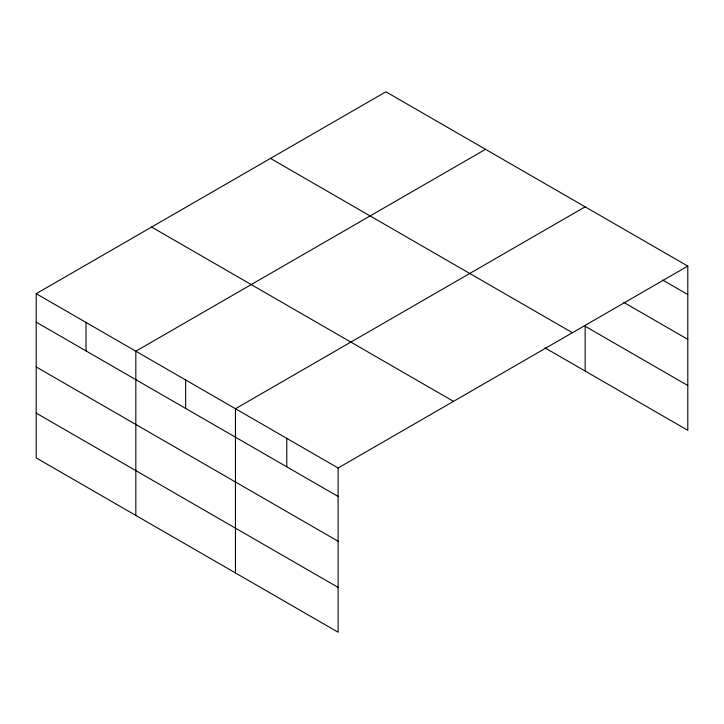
<?xml version="1.0" encoding="UTF-8"?>
<svg xmlns="http://www.w3.org/2000/svg" width="724" height="724" viewBox="0 0 724 724"><rect width="100%" height="100%" fill="white"/><g stroke="black" fill="none" stroke-linecap="round" stroke-linejoin="round"><path stroke-width="1.09" d="M36.2 293.682L338.108 467.994L338.108 632.206L36.2 457.903L36.2 293.682L385.892 91.794L687.8 266.097L687.8 430.318L545.1 347.927M485.523 149.316L135.831 351.203L135.831 515.425M585.146 206.838L235.463 408.725L235.463 572.946M338.108 467.994L687.8 266.097M662.623 280.025L687.8 294.568M623.889 302.46L687.8 339.366M687.8 385.521L585.146 326.252L585.146 371.05M270.495 158.42L572.403 332.723M151.597 227.055L453.505 401.368M36.2 322.153L338.108 496.456M36.2 366.95L338.108 541.253M36.2 413.105L338.108 587.408M286.785 438.355L286.785 466.826M185.643 379.964L185.643 408.436M86.011 322.442L86.011 350.914"/></g></svg>
